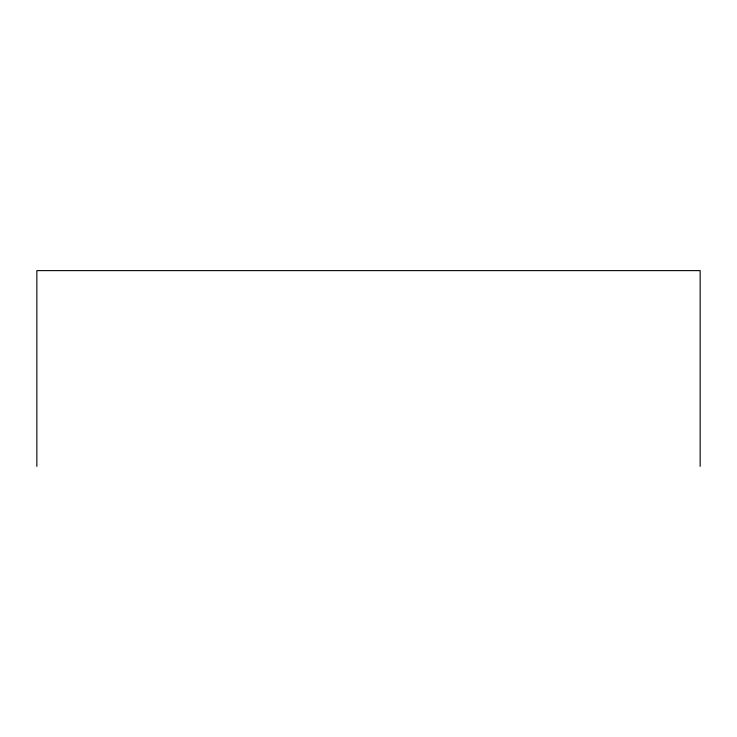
<?xml version="1.0" encoding="UTF-8"?>
<svg xmlns="http://www.w3.org/2000/svg" width="737" height="737" viewBox="0 0 737 737"><rect width="100%" height="100%" fill="white"/><g stroke="black" fill="none" stroke-linecap="round" stroke-linejoin="round"><path stroke-width="1.11" d="M700.15 466.383L700.15 270.617L36.85 270.617L36.85 466.383"/></g></svg>
